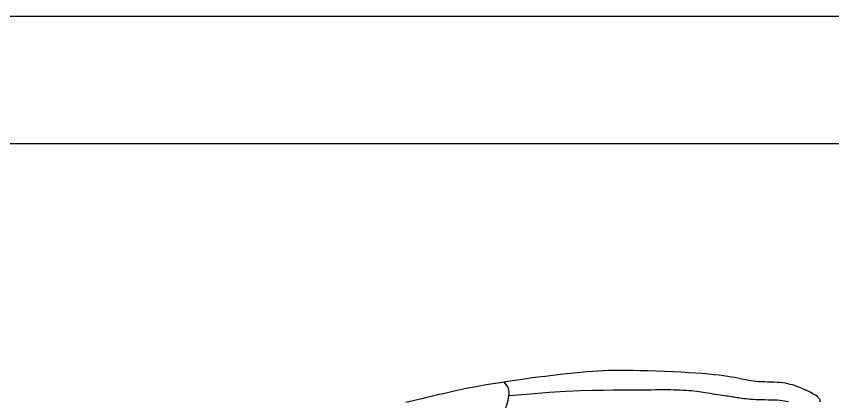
# Model space of a CAD drawing. Header units: millimetres. Extents: x 0 to 687901, y 0 to 346525.
# Drawn here: x 6445.83 to 6453.92, y 3779.49 to 3783.3 of the extents above; entities that cross this region are included whole.
import ezdxf

# ---------------------------------------------------------------- set-up
doc = ezdxf.new("R2010")
doc.units = ezdxf.units.MM
doc.layers.add('ARQ_Texto', color=7, linetype='Continuous')
doc.layers.add('ARQ_Vista 01', color=1, linetype='Continuous')

# ---------------------------------------------------------------- blocks, each defined once
blk = doc.blocks.new('BRASÃO ESTADO PARANÁ')
at = {"layer": 'ARQ_Vista 01'}
for points in [[(3380.26, -30983.45), (3380.88, -30983.31), (3381.52, -30983.16), (3382.18, -30983), (3382.86, -30982.84), (3383.57, -30982.68), (3384.3, -30982.5), (3385.05, -30982.32), (3385.84, -30982.14), (3386.65, -30981.95), (3387.49, -30981.76), (3388.37, -30981.57), (3389.28, -30981.38), (3390.23, -30981.2), (3391.22, -30981.01), (3392.24, -30980.83), (3393.3, -30980.66), (3394.38, -30980.49), (3395.47, -30980.32), (3396.59, -30980.16), (3397.71, -30980), (3398.85, -30979.84), (3399.98, -30979.69), (3401.1, -30979.55), (3402.21, -30979.41), (3403.3, -30979.28), (3404.35, -30979.16), (3405.37, -30979.06), (3406.35, -30978.96), (3407.27, -30978.88), (3408.14, -30978.81), (3408.97, -30978.75), (3409.77, -30978.71), (3410.58, -30978.68), (3411.4, -30978.66), (3412.27, -30978.65), (3413.19, -30978.66), (3414.19, -30978.67), (3415.28, -30978.7), (3416.45, -30978.73), (3417.67, -30978.77), (3418.91, -30978.82), (3420.15, -30978.87), (3421.36, -30978.93), (3422.53, -30979), (3423.62, -30979.07), (3424.62, -30979.14), (3425.53, -30979.22), (3426.35, -30979.3), (3427.1, -30979.39), (3427.77, -30979.48), (3428.38, -30979.57), (3428.93, -30979.66), (3429.44, -30979.74), (3429.89, -30979.83), (3430.32, -30979.92), (3430.72, -30980), (3431.1, -30980.08), (3431.47, -30980.15), (3431.84, -30980.22), (3432.22, -30980.27), (3432.62, -30980.31), (3433.04, -30980.34), (3433.48, -30980.37), (3433.94, -30980.38), (3434.4, -30980.39), (3434.87, -30980.41), (3435.32, -30980.42), (3435.77, -30980.45), (3436.2, -30980.48), (3436.6, -30980.53), (3436.98, -30980.58), (3437.34, -30980.66), (3437.69, -30980.74), (3438.02, -30980.83), (3438.35, -30980.93), (3438.66, -30981.04), (3438.97, -30981.16), (3439.28, -30981.28), (3439.59, -30981.41), (3439.89, -30981.54), (3440.18, -30981.67), (3440.45, -30981.8), (3440.71, -30981.93), (3440.95, -30982.06), (3441.17, -30982.19), (3441.37, -30982.31), (3441.54, -30982.42), (3441.69, -30982.53), (3441.82, -30982.64), (3441.93, -30982.74), (3442.02, -30982.84), (3442.09, -30982.94), (3442.14, -30983.04), (3442.17, -30983.14), (3442.19, -30983.23), (3442.18, -30983.33), (3442.17, -30983.42)], [(3437.48, -30983.43), (3437.19, -30983.36), (3436.88, -30983.3), (3436.54, -30983.25), (3436.17, -30983.21), (3435.76, -30983.18), (3435.33, -30983.16), (3434.88, -30983.14), (3434.42, -30983.14), (3433.95, -30983.13), (3433.48, -30983.12), (3433.03, -30983.12), (3432.6, -30983.1), (3432.19, -30983.08), (3431.81, -30983.05), (3431.45, -30983.02), (3431.12, -30982.98), (3430.81, -30982.94), (3430.52, -30982.9), (3430.26, -30982.86), (3430.01, -30982.82), (3429.78, -30982.79), (3429.56, -30982.75), (3429.35, -30982.72), (3429.15, -30982.69), (3428.93, -30982.66), (3428.71, -30982.62), (3428.46, -30982.58), (3428.2, -30982.54), (3427.9, -30982.5), (3427.58, -30982.45), (3427.24, -30982.4), (3426.89, -30982.35), (3426.53, -30982.3), (3426.16, -30982.24), (3425.79, -30982.18), (3425.43, -30982.13), (3425.08, -30982.07), (3424.73, -30982.02), (3424.39, -30981.96), (3424.05, -30981.91), (3423.7, -30981.87), (3423.34, -30981.82), (3422.97, -30981.78), (3422.58, -30981.74), (3422.17, -30981.71), (3421.74, -30981.69), (3421.29, -30981.67), (3420.82, -30981.65), (3420.33, -30981.64), (3419.83, -30981.63), (3419.3, -30981.62), (3418.75, -30981.62), (3418.19, -30981.62), (3417.59, -30981.63), (3416.94, -30981.64), (3416.24, -30981.64), (3415.45, -30981.65), (3414.57, -30981.66), (3413.59, -30981.67), (3412.48, -30981.67), (3411.23, -30981.68), (3409.81, -30981.69), (3408.18, -30981.72), (3406.3, -30981.78), (3404.15, -30981.88), (3401.68, -30982.03), (3398.87, -30982.24), (3395.67, -30982.52)], [(3395.67, -30982.52), (3395.68, -30982.16), (3395.69, -30981.88), (3395.67, -30981.65), (3395.62, -30981.45), (3395.53, -30981.25), (3395.39, -30981.02), (3395.19, -30980.75), (3394.92, -30980.4)], [(3393.99, -30985.85), (3394.36, -30985.56), (3394.66, -30985.26), (3394.9, -30984.93), (3395.1, -30984.57), (3395.27, -30984.16), (3395.41, -30983.69), (3395.54, -30983.14), (3395.67, -30982.52)]]:
    blk.add_lwpolyline(points, dxfattribs=at)

msp = doc.modelspace()

# ---------------------------------------------------------------- linework, layer by layer
at = {"layer": 'ARQ_Texto'}
msp.add_line((6433.0675, 3783.3018), (6608.0675, 3783.3018), dxfattribs=at)
msp.add_lwpolyline([(6608.0675, 3693.0244), (6433.0675, 3693.0244), (6433.0675, 3782.0406), (6608.0675, 3782.0406)], close=True, dxfattribs=at)

# ---------------------------------------------------------------- block references
at = {"layer": 'ARQ_Vista 01', "xscale": 0.06623285758541897, "yscale": 0.06623285759997088, "zscale": 0.0662328576}
msp.add_blockref('BRASÃO ESTADO PARANÁ', (6225.8094, 5831.6031), dxfattribs=at)

doc.saveas('drawing.dxf')
